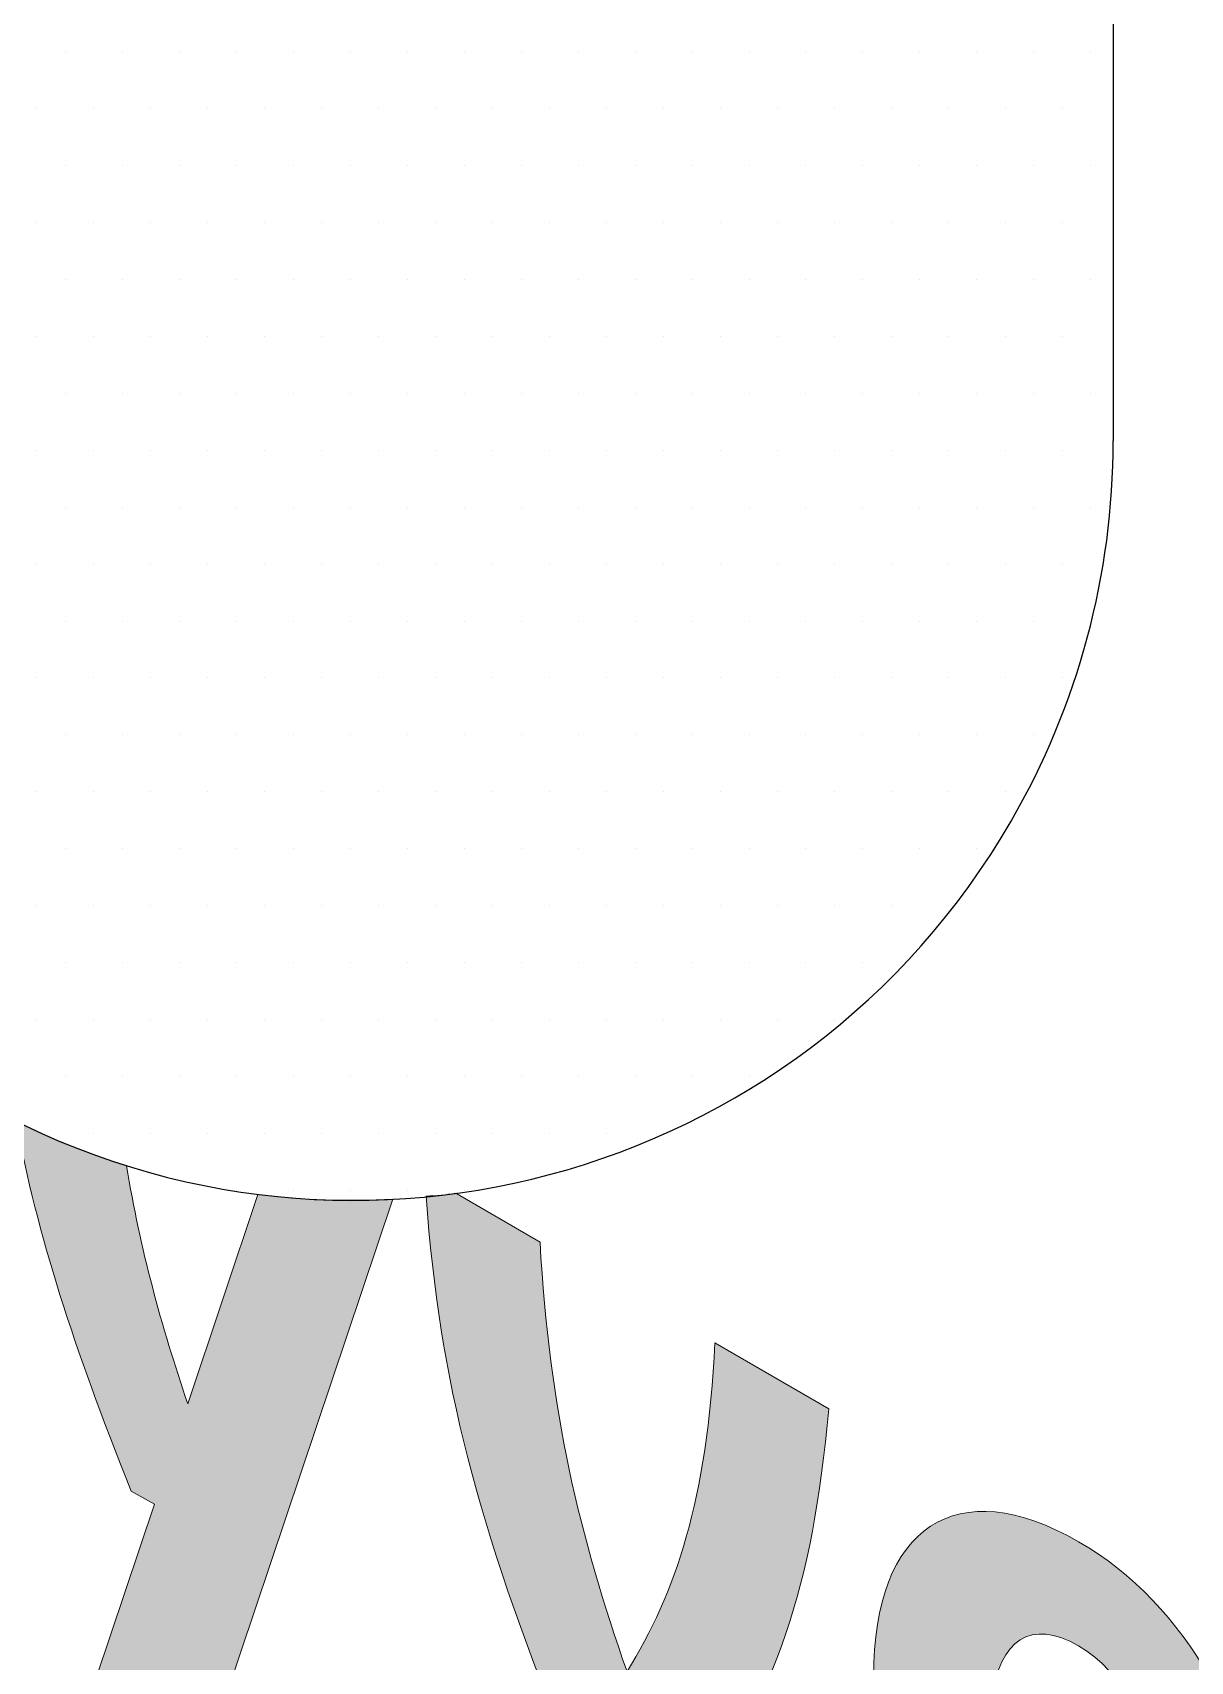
# Model space of a CAD drawing. Extents: x -1392 to 5791, y -3809 to 1722.
# Drawn here: x 1537.99 to 1565.43, y 1078.25 to 1116.86 of the extents above; entities that cross this region are included whole.
import ezdxf

# ---------------------------------------------------------------- set-up
doc = ezdxf.new("R2010")
doc.units = 0
doc.header["$MEASUREMENT"] = 0
for name, color, linetype, lineweight in [('.ATI-HATCH', 7, 'Continuous', 0), ('G-ANNO-TTLB', 7, 'Continuous', 0), ('TYVEK', 7, 'Continuous', 0), ('X-REF - TRACED', 7, 'Continuous', 0)]:
    doc.layers.add(name, color=color, linetype=linetype, lineweight=lineweight)

# ---------------------------------------------------------------- blocks, each defined once
blk = doc.blocks.new('Block_87')
at = {"layer": '.ATI-HATCH'}
blk.add_open_spline([(1481.751, 1123.324), (1481.751, 1123.324), (1510.521, 1106.681), (1510.521, 1106.681), (1510.521, 1106.681), (1536.586, 1091.603), (1536.586, 1091.603), (1545.191, 1086.625), (1556.202, 1089.566), (1561.18, 1098.171), (1562.765, 1100.91), (1563.599, 1104.019), (1563.599, 1107.184), (1563.599, 1107.184), (1563.599, 1140.609), (1563.599, 1140.609), (1563.599, 1140.609), (1537.539, 1155.53), (1537.539, 1155.53), (1537.539, 1155.53), (1537.539, 1155.518), (1537.539, 1155.518), (1537.539, 1155.518), (1537.539, 1116.84), (1537.539, 1116.84), (1537.539, 1116.84), (1510.521, 1132.47), (1510.521, 1132.47), (1510.521, 1132.47), (1454.782, 1164.714), (1454.782, 1164.714), (1454.782, 1164.714), (1454.867, 1164.762), (1454.867, 1164.762), (1454.867, 1164.762), (1454.867, 1192.98), (1454.867, 1192.98), (1454.867, 1192.98), (1432.473, 1205.82), (1432.473, 1205.82), (1432.473, 1205.82), (1432.473, 1162.214), (1432.473, 1162.214), (1432.473, 1155.788), (1435.898, 1149.85), (1441.46, 1146.633), (1441.46, 1146.633), (1481.751, 1123.324), (1481.751, 1123.324)], degree=3, knots=[0, 0, 0, 0, 1, 1, 1, 2, 2, 2, 3, 3, 3, 4, 4, 4, 5, 5, 5, 6, 6, 6, 7, 7, 7, 8, 8, 8, 9, 9, 9, 10, 10, 10, 11, 11, 11, 12, 12, 12, 13, 13, 13, 14, 14, 14, 15, 15, 15, 16, 16, 16, 16], dxfattribs=at)
at = {"layer": '.ATI-HATCH', "color": 8, "lineweight": 0, "true_color": 0x808080}
for points in [[(1538.769, 1116.415), (1538.769, 1116.415), (1538.769, 1116.415), (1538.769, 1116.415)], [(1540.119, 1116.415), (1540.119, 1116.415), (1540.119, 1116.415), (1540.119, 1116.415)], [(1541.469, 1116.415), (1541.469, 1116.415), (1541.469, 1116.415), (1541.469, 1116.415)], [(1542.819, 1116.415), (1542.819, 1116.415), (1542.819, 1116.415), (1542.819, 1116.415)], [(1544.169, 1116.415), (1544.169, 1116.415), (1544.169, 1116.415), (1544.169, 1116.415)], [(1545.519, 1116.415), (1545.519, 1116.415), (1545.519, 1116.415), (1545.519, 1116.415)], [(1546.869, 1116.415), (1546.869, 1116.415), (1546.869, 1116.415), (1546.869, 1116.415)], [(1548.219, 1116.415), (1548.219, 1116.415), (1548.219, 1116.415), (1548.219, 1116.415)], [(1549.569, 1116.415), (1549.569, 1116.415), (1549.569, 1116.415), (1549.569, 1116.415)], [(1550.919, 1116.415), (1550.919, 1116.415), (1550.919, 1116.415), (1550.919, 1116.415)], [(1552.269, 1116.415), (1552.269, 1116.415), (1552.269, 1116.415), (1552.269, 1116.415)], [(1553.619, 1116.415), (1553.619, 1116.415), (1553.619, 1116.415), (1553.619, 1116.415)], [(1554.969, 1116.415), (1554.969, 1116.415), (1554.969, 1116.415), (1554.969, 1116.415)], [(1556.319, 1116.415), (1556.319, 1116.415), (1556.319, 1116.415), (1556.319, 1116.415)], [(1557.669, 1116.415), (1557.669, 1116.415), (1557.669, 1116.415), (1557.669, 1116.415)], [(1559.019, 1116.415), (1559.019, 1116.415), (1559.019, 1116.415), (1559.019, 1116.415)], [(1560.369, 1116.415), (1560.369, 1116.415), (1560.369, 1116.415), (1560.369, 1116.415)], [(1561.719, 1116.415), (1561.719, 1116.415), (1561.719, 1116.415), (1561.719, 1116.415)], [(1563.069, 1116.415), (1563.069, 1116.415), (1563.069, 1116.415), (1563.069, 1116.415)], [(1538.094, 1115.065), (1538.094, 1115.065), (1538.094, 1115.065), (1538.094, 1115.065)], [(1539.444, 1115.065), (1539.444, 1115.065), (1539.444, 1115.065), (1539.444, 1115.065)], [(1540.794, 1115.065), (1540.794, 1115.065), (1540.794, 1115.065), (1540.794, 1115.065)], [(1542.144, 1115.065), (1542.144, 1115.065), (1542.144, 1115.065), (1542.144, 1115.065)], [(1543.494, 1115.065), (1543.494, 1115.065), (1543.494, 1115.065), (1543.494, 1115.065)], [(1544.844, 1115.065), (1544.844, 1115.065), (1544.844, 1115.065), (1544.844, 1115.065)], [(1546.194, 1115.065), (1546.194, 1115.065), (1546.194, 1115.065), (1546.194, 1115.065)], [(1547.544, 1115.065), (1547.544, 1115.065), (1547.544, 1115.065), (1547.544, 1115.065)], [(1548.894, 1115.065), (1548.894, 1115.065), (1548.894, 1115.065), (1548.894, 1115.065)], [(1550.244, 1115.065), (1550.244, 1115.065), (1550.244, 1115.065), (1550.244, 1115.065)], [(1551.594, 1115.065), (1551.594, 1115.065), (1551.594, 1115.065), (1551.594, 1115.065)], [(1552.944, 1115.065), (1552.944, 1115.065), (1552.944, 1115.065), (1552.944, 1115.065)], [(1554.294, 1115.065), (1554.294, 1115.065), (1554.294, 1115.065), (1554.294, 1115.065)], [(1555.644, 1115.065), (1555.644, 1115.065), (1555.644, 1115.065), (1555.644, 1115.065)], [(1556.994, 1115.065), (1556.994, 1115.065), (1556.994, 1115.065), (1556.994, 1115.065)], [(1558.344, 1115.065), (1558.344, 1115.065), (1558.344, 1115.065), (1558.344, 1115.065)], [(1559.694, 1115.065), (1559.694, 1115.065), (1559.694, 1115.065), (1559.694, 1115.065)], [(1561.044, 1115.065), (1561.044, 1115.065), (1561.044, 1115.065), (1561.044, 1115.065)], [(1562.394, 1115.065), (1562.394, 1115.065), (1562.394, 1115.065), (1562.394, 1115.065)], [(1538.769, 1113.715), (1538.769, 1113.715), (1538.769, 1113.715), (1538.769, 1113.715)], [(1540.119, 1113.715), (1540.119, 1113.715), (1540.119, 1113.715), (1540.119, 1113.715)], [(1541.469, 1113.715), (1541.469, 1113.715), (1541.469, 1113.715), (1541.469, 1113.715)], [(1542.819, 1113.715), (1542.819, 1113.715), (1542.819, 1113.715), (1542.819, 1113.715)], [(1544.169, 1113.715), (1544.169, 1113.715), (1544.169, 1113.715), (1544.169, 1113.715)], [(1545.519, 1113.715), (1545.519, 1113.715), (1545.519, 1113.715), (1545.519, 1113.715)], [(1546.869, 1113.715), (1546.869, 1113.715), (1546.869, 1113.715), (1546.869, 1113.715)], [(1548.219, 1113.715), (1548.219, 1113.715), (1548.219, 1113.715), (1548.219, 1113.715)], [(1549.569, 1113.715), (1549.569, 1113.715), (1549.569, 1113.715), (1549.569, 1113.715)], [(1550.919, 1113.715), (1550.919, 1113.715), (1550.919, 1113.715), (1550.919, 1113.715)], [(1552.269, 1113.715), (1552.269, 1113.715), (1552.269, 1113.715), (1552.269, 1113.715)], [(1553.619, 1113.715), (1553.619, 1113.715), (1553.619, 1113.715), (1553.619, 1113.715)], [(1554.969, 1113.715), (1554.969, 1113.715), (1554.969, 1113.715), (1554.969, 1113.715)], [(1556.319, 1113.715), (1556.319, 1113.715), (1556.319, 1113.715), (1556.319, 1113.715)], [(1557.669, 1113.715), (1557.669, 1113.715), (1557.669, 1113.715), (1557.669, 1113.715)], [(1559.019, 1113.715), (1559.019, 1113.715), (1559.019, 1113.715), (1559.019, 1113.715)], [(1560.369, 1113.715), (1560.369, 1113.715), (1560.369, 1113.715), (1560.369, 1113.715)], [(1561.719, 1113.715), (1561.719, 1113.715), (1561.719, 1113.715), (1561.719, 1113.715)], [(1563.069, 1113.715), (1563.069, 1113.715), (1563.069, 1113.715), (1563.069, 1113.715)], [(1538.094, 1112.365), (1538.094, 1112.365), (1538.094, 1112.365), (1538.094, 1112.365)], [(1539.444, 1112.365), (1539.444, 1112.365), (1539.444, 1112.365), (1539.444, 1112.365)], [(1540.794, 1112.365), (1540.794, 1112.365), (1540.794, 1112.365), (1540.794, 1112.365)], [(1542.144, 1112.365), (1542.144, 1112.365), (1542.144, 1112.365), (1542.144, 1112.365)], [(1543.494, 1112.365), (1543.494, 1112.365), (1543.494, 1112.365), (1543.494, 1112.365)], [(1544.844, 1112.365), (1544.844, 1112.365), (1544.844, 1112.365), (1544.844, 1112.365)], [(1546.194, 1112.365), (1546.194, 1112.365), (1546.194, 1112.365), (1546.194, 1112.365)], [(1547.544, 1112.365), (1547.544, 1112.365), (1547.544, 1112.365), (1547.544, 1112.365)], [(1548.894, 1112.365), (1548.894, 1112.365), (1548.894, 1112.365), (1548.894, 1112.365)], [(1550.244, 1112.365), (1550.244, 1112.365), (1550.244, 1112.365), (1550.244, 1112.365)], [(1551.594, 1112.365), (1551.594, 1112.365), (1551.594, 1112.365), (1551.594, 1112.365)], [(1552.944, 1112.365), (1552.944, 1112.365), (1552.944, 1112.365), (1552.944, 1112.365)], [(1554.294, 1112.365), (1554.294, 1112.365), (1554.294, 1112.365), (1554.294, 1112.365)], [(1555.644, 1112.365), (1555.644, 1112.365), (1555.644, 1112.365), (1555.644, 1112.365)], [(1556.994, 1112.365), (1556.994, 1112.365), (1556.994, 1112.365), (1556.994, 1112.365)], [(1558.344, 1112.365), (1558.344, 1112.365), (1558.344, 1112.365), (1558.344, 1112.365)], [(1559.694, 1112.365), (1559.694, 1112.365), (1559.694, 1112.365), (1559.694, 1112.365)], [(1561.044, 1112.365), (1561.044, 1112.365), (1561.044, 1112.365), (1561.044, 1112.365)], [(1562.394, 1112.365), (1562.394, 1112.365), (1562.394, 1112.365), (1562.394, 1112.365)], [(1538.769, 1111.015), (1538.769, 1111.015), (1538.769, 1111.015), (1538.769, 1111.015)], [(1540.119, 1111.015), (1540.119, 1111.015), (1540.119, 1111.015), (1540.119, 1111.015)], [(1541.469, 1111.015), (1541.469, 1111.015), (1541.469, 1111.015), (1541.469, 1111.015)], [(1542.819, 1111.015), (1542.819, 1111.015), (1542.819, 1111.015), (1542.819, 1111.015)], [(1544.169, 1111.015), (1544.169, 1111.015), (1544.169, 1111.015), (1544.169, 1111.015)], [(1545.519, 1111.015), (1545.519, 1111.015), (1545.519, 1111.015), (1545.519, 1111.015)], [(1546.869, 1111.015), (1546.869, 1111.015), (1546.869, 1111.015), (1546.869, 1111.015)], [(1548.219, 1111.015), (1548.219, 1111.015), (1548.219, 1111.015), (1548.219, 1111.015)], [(1549.569, 1111.015), (1549.569, 1111.015), (1549.569, 1111.015), (1549.569, 1111.015)], [(1550.919, 1111.015), (1550.919, 1111.015), (1550.919, 1111.015), (1550.919, 1111.015)], [(1552.269, 1111.015), (1552.269, 1111.015), (1552.269, 1111.015), (1552.269, 1111.015)], [(1553.619, 1111.015), (1553.619, 1111.015), (1553.619, 1111.015), (1553.619, 1111.015)], [(1554.969, 1111.015), (1554.969, 1111.015), (1554.969, 1111.015), (1554.969, 1111.015)], [(1556.319, 1111.015), (1556.319, 1111.015), (1556.319, 1111.015), (1556.319, 1111.015)], [(1557.669, 1111.015), (1557.669, 1111.015), (1557.669, 1111.015), (1557.669, 1111.015)], [(1559.019, 1111.015), (1559.019, 1111.015), (1559.019, 1111.015), (1559.019, 1111.015)], [(1560.369, 1111.015), (1560.369, 1111.015), (1560.369, 1111.015), (1560.369, 1111.015)], [(1561.719, 1111.015), (1561.719, 1111.015), (1561.719, 1111.015), (1561.719, 1111.015)], [(1563.069, 1111.015), (1563.069, 1111.015), (1563.069, 1111.015), (1563.069, 1111.015)], [(1538.094, 1109.665), (1538.094, 1109.665), (1538.094, 1109.665), (1538.094, 1109.665)], [(1539.444, 1109.665), (1539.444, 1109.665), (1539.444, 1109.665), (1539.444, 1109.665)], [(1540.794, 1109.665), (1540.794, 1109.665), (1540.794, 1109.665), (1540.794, 1109.665)], [(1542.144, 1109.665), (1542.144, 1109.665), (1542.144, 1109.665), (1542.144, 1109.665)], [(1543.494, 1109.665), (1543.494, 1109.665), (1543.494, 1109.665), (1543.494, 1109.665)], [(1544.844, 1109.665), (1544.844, 1109.665), (1544.844, 1109.665), (1544.844, 1109.665)], [(1546.194, 1109.665), (1546.194, 1109.665), (1546.194, 1109.665), (1546.194, 1109.665)], [(1547.544, 1109.665), (1547.544, 1109.665), (1547.544, 1109.665), (1547.544, 1109.665)], [(1548.894, 1109.665), (1548.894, 1109.665), (1548.894, 1109.665), (1548.894, 1109.665)], [(1550.244, 1109.665), (1550.244, 1109.665), (1550.244, 1109.665), (1550.244, 1109.665)], [(1551.594, 1109.665), (1551.594, 1109.665), (1551.594, 1109.665), (1551.594, 1109.665)], [(1552.944, 1109.665), (1552.944, 1109.665), (1552.944, 1109.665), (1552.944, 1109.665)], [(1554.294, 1109.665), (1554.294, 1109.665), (1554.294, 1109.665), (1554.294, 1109.665)], [(1555.644, 1109.665), (1555.644, 1109.665), (1555.644, 1109.665), (1555.644, 1109.665)], [(1556.994, 1109.665), (1556.994, 1109.665), (1556.994, 1109.665), (1556.994, 1109.665)], [(1558.344, 1109.665), (1558.344, 1109.665), (1558.344, 1109.665), (1558.344, 1109.665)], [(1559.694, 1109.665), (1559.694, 1109.665), (1559.694, 1109.665), (1559.694, 1109.665)], [(1561.044, 1109.665), (1561.044, 1109.665), (1561.044, 1109.665), (1561.044, 1109.665)], [(1562.394, 1109.665), (1562.394, 1109.665), (1562.394, 1109.665), (1562.394, 1109.665)], [(1538.769, 1108.315), (1538.769, 1108.315), (1538.769, 1108.315), (1538.769, 1108.315)], [(1540.119, 1108.315), (1540.119, 1108.315), (1540.119, 1108.315), (1540.119, 1108.315)], [(1541.469, 1108.315), (1541.469, 1108.315), (1541.469, 1108.315), (1541.469, 1108.315)], [(1542.819, 1108.315), (1542.819, 1108.315), (1542.819, 1108.315), (1542.819, 1108.315)], [(1544.169, 1108.315), (1544.169, 1108.315), (1544.169, 1108.315), (1544.169, 1108.315)], [(1545.519, 1108.315), (1545.519, 1108.315), (1545.519, 1108.315), (1545.519, 1108.315)], [(1546.869, 1108.315), (1546.869, 1108.315), (1546.869, 1108.315), (1546.869, 1108.315)], [(1548.219, 1108.315), (1548.219, 1108.315), (1548.219, 1108.315), (1548.219, 1108.315)], [(1549.569, 1108.315), (1549.569, 1108.315), (1549.569, 1108.315), (1549.569, 1108.315)], [(1550.919, 1108.315), (1550.919, 1108.315), (1550.919, 1108.315), (1550.919, 1108.315)], [(1552.269, 1108.315), (1552.269, 1108.315), (1552.269, 1108.315), (1552.269, 1108.315)], [(1553.619, 1108.315), (1553.619, 1108.315), (1553.619, 1108.315), (1553.619, 1108.315)], [(1554.969, 1108.315), (1554.969, 1108.315), (1554.969, 1108.315), (1554.969, 1108.315)], [(1556.319, 1108.315), (1556.319, 1108.315), (1556.319, 1108.315), (1556.319, 1108.315)], [(1557.669, 1108.315), (1557.669, 1108.315), (1557.669, 1108.315), (1557.669, 1108.315)], [(1559.019, 1108.315), (1559.019, 1108.315), (1559.019, 1108.315), (1559.019, 1108.315)], [(1560.369, 1108.315), (1560.369, 1108.315), (1560.369, 1108.315), (1560.369, 1108.315)], [(1561.719, 1108.315), (1561.719, 1108.315), (1561.719, 1108.315), (1561.719, 1108.315)], [(1563.069, 1108.315), (1563.069, 1108.315), (1563.069, 1108.315), (1563.069, 1108.315)], [(1538.094, 1106.965), (1538.094, 1106.965), (1538.094, 1106.965), (1538.094, 1106.965)], [(1539.444, 1106.965), (1539.444, 1106.965), (1539.444, 1106.965), (1539.444, 1106.965)], [(1540.794, 1106.965), (1540.794, 1106.965), (1540.794, 1106.965), (1540.794, 1106.965)], [(1542.144, 1106.965), (1542.144, 1106.965), (1542.144, 1106.965), (1542.144, 1106.965)], [(1543.494, 1106.965), (1543.494, 1106.965), (1543.494, 1106.965), (1543.494, 1106.965)], [(1544.844, 1106.965), (1544.844, 1106.965), (1544.844, 1106.965), (1544.844, 1106.965)], [(1546.194, 1106.965), (1546.194, 1106.965), (1546.194, 1106.965), (1546.194, 1106.965)], [(1547.544, 1106.965), (1547.544, 1106.965), (1547.544, 1106.965), (1547.544, 1106.965)], [(1548.894, 1106.965), (1548.894, 1106.965), (1548.894, 1106.965), (1548.894, 1106.965)], [(1550.244, 1106.965), (1550.244, 1106.965), (1550.244, 1106.965), (1550.244, 1106.965)], [(1551.594, 1106.965), (1551.594, 1106.965), (1551.594, 1106.965), (1551.594, 1106.965)], [(1552.944, 1106.965), (1552.944, 1106.965), (1552.944, 1106.965), (1552.944, 1106.965)], [(1554.294, 1106.965), (1554.294, 1106.965), (1554.294, 1106.965), (1554.294, 1106.965)], [(1555.644, 1106.965), (1555.644, 1106.965), (1555.644, 1106.965), (1555.644, 1106.965)], [(1556.994, 1106.965), (1556.994, 1106.965), (1556.994, 1106.965), (1556.994, 1106.965)], [(1558.344, 1106.965), (1558.344, 1106.965), (1558.344, 1106.965), (1558.344, 1106.965)], [(1559.694, 1106.965), (1559.694, 1106.965), (1559.694, 1106.965), (1559.694, 1106.965)], [(1561.044, 1106.965), (1561.044, 1106.965), (1561.044, 1106.965), (1561.044, 1106.965)], [(1562.394, 1106.965), (1562.394, 1106.965), (1562.394, 1106.965), (1562.394, 1106.965)], [(1538.769, 1105.615), (1538.769, 1105.615), (1538.769, 1105.615), (1538.769, 1105.615)], [(1540.119, 1105.615), (1540.119, 1105.615), (1540.119, 1105.615), (1540.119, 1105.615)], [(1541.469, 1105.615), (1541.469, 1105.615), (1541.469, 1105.615), (1541.469, 1105.615)], [(1542.819, 1105.615), (1542.819, 1105.615), (1542.819, 1105.615), (1542.819, 1105.615)], [(1544.169, 1105.615), (1544.169, 1105.615), (1544.169, 1105.615), (1544.169, 1105.615)], [(1545.519, 1105.615), (1545.519, 1105.615), (1545.519, 1105.615), (1545.519, 1105.615)], [(1546.869, 1105.615), (1546.869, 1105.615), (1546.869, 1105.615), (1546.869, 1105.615)], [(1548.219, 1105.615), (1548.219, 1105.615), (1548.219, 1105.615), (1548.219, 1105.615)], [(1549.569, 1105.615), (1549.569, 1105.615), (1549.569, 1105.615), (1549.569, 1105.615)], [(1550.919, 1105.615), (1550.919, 1105.615), (1550.919, 1105.615), (1550.919, 1105.615)], [(1552.269, 1105.615), (1552.269, 1105.615), (1552.269, 1105.615), (1552.269, 1105.615)], [(1553.619, 1105.615), (1553.619, 1105.615), (1553.619, 1105.615), (1553.619, 1105.615)], [(1554.969, 1105.615), (1554.969, 1105.615), (1554.969, 1105.615), (1554.969, 1105.615)], [(1556.319, 1105.615), (1556.319, 1105.615), (1556.319, 1105.615), (1556.319, 1105.615)], [(1557.669, 1105.615), (1557.669, 1105.615), (1557.669, 1105.615), (1557.669, 1105.615)], [(1559.019, 1105.615), (1559.019, 1105.615), (1559.019, 1105.615), (1559.019, 1105.615)], [(1560.369, 1105.615), (1560.369, 1105.615), (1560.369, 1105.615), (1560.369, 1105.615)], [(1561.719, 1105.615), (1561.719, 1105.615), (1561.719, 1105.615), (1561.719, 1105.615)], [(1563.069, 1105.615), (1563.069, 1105.615), (1563.069, 1105.615), (1563.069, 1105.615)], [(1538.094, 1104.265), (1538.094, 1104.265), (1538.094, 1104.265), (1538.094, 1104.265)], [(1539.444, 1104.265), (1539.444, 1104.265), (1539.444, 1104.265), (1539.444, 1104.265)], [(1540.794, 1104.265), (1540.794, 1104.265), (1540.794, 1104.265), (1540.794, 1104.265)], [(1542.144, 1104.265), (1542.144, 1104.265), (1542.144, 1104.265), (1542.144, 1104.265)], [(1543.494, 1104.265), (1543.494, 1104.265), (1543.494, 1104.265), (1543.494, 1104.265)], [(1544.844, 1104.265), (1544.844, 1104.265), (1544.844, 1104.265), (1544.844, 1104.265)], [(1546.194, 1104.265), (1546.194, 1104.265), (1546.194, 1104.265), (1546.194, 1104.265)], [(1547.544, 1104.265), (1547.544, 1104.265), (1547.544, 1104.265), (1547.544, 1104.265)], [(1548.894, 1104.265), (1548.894, 1104.265), (1548.894, 1104.265), (1548.894, 1104.265)], [(1550.244, 1104.265), (1550.244, 1104.265), (1550.244, 1104.265), (1550.244, 1104.265)], [(1551.594, 1104.265), (1551.594, 1104.265), (1551.594, 1104.265), (1551.594, 1104.265)], [(1552.944, 1104.265), (1552.944, 1104.265), (1552.944, 1104.265), (1552.944, 1104.265)], [(1554.294, 1104.265), (1554.294, 1104.265), (1554.294, 1104.265), (1554.294, 1104.265)], [(1555.644, 1104.265), (1555.644, 1104.265), (1555.644, 1104.265), (1555.644, 1104.265)], [(1556.994, 1104.265), (1556.994, 1104.265), (1556.994, 1104.265), (1556.994, 1104.265)], [(1558.344, 1104.265), (1558.344, 1104.265), (1558.344, 1104.265), (1558.344, 1104.265)], [(1559.694, 1104.265), (1559.694, 1104.265), (1559.694, 1104.265), (1559.694, 1104.265)], [(1561.044, 1104.265), (1561.044, 1104.265), (1561.044, 1104.265), (1561.044, 1104.265)], [(1562.394, 1104.265), (1562.394, 1104.265), (1562.394, 1104.265), (1562.394, 1104.265)], [(1538.769, 1102.915), (1538.769, 1102.915), (1538.769, 1102.915), (1538.769, 1102.915)], [(1540.119, 1102.915), (1540.119, 1102.915), (1540.119, 1102.915), (1540.119, 1102.915)], [(1541.469, 1102.915), (1541.469, 1102.915), (1541.469, 1102.915), (1541.469, 1102.915)], [(1542.819, 1102.915), (1542.819, 1102.915), (1542.819, 1102.915), (1542.819, 1102.915)], [(1544.169, 1102.915), (1544.169, 1102.915), (1544.169, 1102.915), (1544.169, 1102.915)], [(1545.519, 1102.915), (1545.519, 1102.915), (1545.519, 1102.915), (1545.519, 1102.915)], [(1546.869, 1102.915), (1546.869, 1102.915), (1546.869, 1102.915), (1546.869, 1102.915)], [(1548.219, 1102.915), (1548.219, 1102.915), (1548.219, 1102.915), (1548.219, 1102.915)], [(1549.569, 1102.915), (1549.569, 1102.915), (1549.569, 1102.915), (1549.569, 1102.915)], [(1550.919, 1102.915), (1550.919, 1102.915), (1550.919, 1102.915), (1550.919, 1102.915)], [(1552.269, 1102.915), (1552.269, 1102.915), (1552.269, 1102.915), (1552.269, 1102.915)], [(1553.619, 1102.915), (1553.619, 1102.915), (1553.619, 1102.915), (1553.619, 1102.915)], [(1554.969, 1102.915), (1554.969, 1102.915), (1554.969, 1102.915), (1554.969, 1102.915)], [(1556.319, 1102.915), (1556.319, 1102.915), (1556.319, 1102.915), (1556.319, 1102.915)], [(1557.669, 1102.915), (1557.669, 1102.915), (1557.669, 1102.915), (1557.669, 1102.915)], [(1559.019, 1102.915), (1559.019, 1102.915), (1559.019, 1102.915), (1559.019, 1102.915)], [(1560.369, 1102.915), (1560.369, 1102.915), (1560.369, 1102.915), (1560.369, 1102.915)], [(1561.719, 1102.915), (1561.719, 1102.915), (1561.719, 1102.915), (1561.719, 1102.915)], [(1563.069, 1102.915), (1563.069, 1102.915), (1563.069, 1102.915), (1563.069, 1102.915)], [(1538.094, 1101.565), (1538.094, 1101.565), (1538.094, 1101.565), (1538.094, 1101.565)], [(1539.444, 1101.565), (1539.444, 1101.565), (1539.444, 1101.565), (1539.444, 1101.565)], [(1540.794, 1101.565), (1540.794, 1101.565), (1540.794, 1101.565), (1540.794, 1101.565)], [(1542.144, 1101.565), (1542.144, 1101.565), (1542.144, 1101.565), (1542.144, 1101.565)], [(1543.494, 1101.565), (1543.494, 1101.565), (1543.494, 1101.565), (1543.494, 1101.565)], [(1544.844, 1101.565), (1544.844, 1101.565), (1544.844, 1101.565), (1544.844, 1101.565)], [(1546.194, 1101.565), (1546.194, 1101.565), (1546.194, 1101.565), (1546.194, 1101.565)], [(1547.544, 1101.565), (1547.544, 1101.565), (1547.544, 1101.565), (1547.544, 1101.565)], [(1548.894, 1101.565), (1548.894, 1101.565), (1548.894, 1101.565), (1548.894, 1101.565)], [(1550.244, 1101.565), (1550.244, 1101.565), (1550.244, 1101.565), (1550.244, 1101.565)], [(1551.594, 1101.565), (1551.594, 1101.565), (1551.594, 1101.565), (1551.594, 1101.565)], [(1552.944, 1101.565), (1552.944, 1101.565), (1552.944, 1101.565), (1552.944, 1101.565)], [(1554.294, 1101.565), (1554.294, 1101.565), (1554.294, 1101.565), (1554.294, 1101.565)], [(1555.644, 1101.565), (1555.644, 1101.565), (1555.644, 1101.565), (1555.644, 1101.565)], [(1556.994, 1101.565), (1556.994, 1101.565), (1556.994, 1101.565), (1556.994, 1101.565)], [(1558.344, 1101.565), (1558.344, 1101.565), (1558.344, 1101.565), (1558.344, 1101.565)], [(1559.694, 1101.565), (1559.694, 1101.565), (1559.694, 1101.565), (1559.694, 1101.565)], [(1561.044, 1101.565), (1561.044, 1101.565), (1561.044, 1101.565), (1561.044, 1101.565)], [(1562.394, 1101.565), (1562.394, 1101.565), (1562.394, 1101.565), (1562.394, 1101.565)], [(1538.769, 1100.215), (1538.769, 1100.215), (1538.769, 1100.215), (1538.769, 1100.215)], [(1540.119, 1100.215), (1540.119, 1100.215), (1540.119, 1100.215), (1540.119, 1100.215)], [(1541.469, 1100.215), (1541.469, 1100.215), (1541.469, 1100.215), (1541.469, 1100.215)], [(1542.819, 1100.215), (1542.819, 1100.215), (1542.819, 1100.215), (1542.819, 1100.215)], [(1544.169, 1100.215), (1544.169, 1100.215), (1544.169, 1100.215), (1544.169, 1100.215)], [(1545.519, 1100.215), (1545.519, 1100.215), (1545.519, 1100.215), (1545.519, 1100.215)], [(1546.869, 1100.215), (1546.869, 1100.215), (1546.869, 1100.215), (1546.869, 1100.215)], [(1548.219, 1100.215), (1548.219, 1100.215), (1548.219, 1100.215), (1548.219, 1100.215)], [(1549.569, 1100.215), (1549.569, 1100.215), (1549.569, 1100.215), (1549.569, 1100.215)], [(1550.919, 1100.215), (1550.919, 1100.215), (1550.919, 1100.215), (1550.919, 1100.215)], [(1552.269, 1100.215), (1552.269, 1100.215), (1552.269, 1100.215), (1552.269, 1100.215)], [(1553.619, 1100.215), (1553.619, 1100.215), (1553.619, 1100.215), (1553.619, 1100.215)], [(1554.969, 1100.215), (1554.969, 1100.215), (1554.969, 1100.215), (1554.969, 1100.215)], [(1556.319, 1100.215), (1556.319, 1100.215), (1556.319, 1100.215), (1556.319, 1100.215)], [(1557.669, 1100.215), (1557.669, 1100.215), (1557.669, 1100.215), (1557.669, 1100.215)], [(1559.019, 1100.215), (1559.019, 1100.215), (1559.019, 1100.215), (1559.019, 1100.215)], [(1560.369, 1100.215), (1560.369, 1100.215), (1560.369, 1100.215), (1560.369, 1100.215)], [(1561.719, 1100.215), (1561.719, 1100.215), (1561.719, 1100.215), (1561.719, 1100.215)], [(1538.094, 1098.865), (1538.094, 1098.865), (1538.094, 1098.865), (1538.094, 1098.865)], [(1539.444, 1098.865), (1539.444, 1098.865), (1539.444, 1098.865), (1539.444, 1098.865)], [(1540.794, 1098.865), (1540.794, 1098.865), (1540.794, 1098.865), (1540.794, 1098.865)], [(1542.144, 1098.865), (1542.144, 1098.865), (1542.144, 1098.865), (1542.144, 1098.865)], [(1543.494, 1098.865), (1543.494, 1098.865), (1543.494, 1098.865), (1543.494, 1098.865)], [(1544.844, 1098.865), (1544.844, 1098.865), (1544.844, 1098.865), (1544.844, 1098.865)], [(1546.194, 1098.865), (1546.194, 1098.865), (1546.194, 1098.865), (1546.194, 1098.865)], [(1547.544, 1098.865), (1547.544, 1098.865), (1547.544, 1098.865), (1547.544, 1098.865)], [(1548.894, 1098.865), (1548.894, 1098.865), (1548.894, 1098.865), (1548.894, 1098.865)], [(1550.244, 1098.865), (1550.244, 1098.865), (1550.244, 1098.865), (1550.244, 1098.865)], [(1551.594, 1098.865), (1551.594, 1098.865), (1551.594, 1098.865), (1551.594, 1098.865)], [(1552.944, 1098.865), (1552.944, 1098.865), (1552.944, 1098.865), (1552.944, 1098.865)], [(1554.294, 1098.865), (1554.294, 1098.865), (1554.294, 1098.865), (1554.294, 1098.865)], [(1555.644, 1098.865), (1555.644, 1098.865), (1555.644, 1098.865), (1555.644, 1098.865)], [(1556.994, 1098.865), (1556.994, 1098.865), (1556.994, 1098.865), (1556.994, 1098.865)], [(1558.344, 1098.865), (1558.344, 1098.865), (1558.344, 1098.865), (1558.344, 1098.865)], [(1559.694, 1098.865), (1559.694, 1098.865), (1559.694, 1098.865), (1559.694, 1098.865)], [(1561.044, 1098.865), (1561.044, 1098.865), (1561.044, 1098.865), (1561.044, 1098.865)], [(1538.769, 1097.515), (1538.769, 1097.515), (1538.769, 1097.515), (1538.769, 1097.515)], [(1540.119, 1097.515), (1540.119, 1097.515), (1540.119, 1097.515), (1540.119, 1097.515)], [(1541.469, 1097.515), (1541.469, 1097.515), (1541.469, 1097.515), (1541.469, 1097.515)], [(1542.819, 1097.515), (1542.819, 1097.515), (1542.819, 1097.515), (1542.819, 1097.515)], [(1544.169, 1097.515), (1544.169, 1097.515), (1544.169, 1097.515), (1544.169, 1097.515)], [(1545.519, 1097.515), (1545.519, 1097.515), (1545.519, 1097.515), (1545.519, 1097.515)], [(1546.869, 1097.515), (1546.869, 1097.515), (1546.869, 1097.515), (1546.869, 1097.515)], [(1548.219, 1097.515), (1548.219, 1097.515), (1548.219, 1097.515), (1548.219, 1097.515)], [(1549.569, 1097.515), (1549.569, 1097.515), (1549.569, 1097.515), (1549.569, 1097.515)], [(1550.919, 1097.515), (1550.919, 1097.515), (1550.919, 1097.515), (1550.919, 1097.515)], [(1552.269, 1097.515), (1552.269, 1097.515), (1552.269, 1097.515), (1552.269, 1097.515)], [(1553.619, 1097.515), (1553.619, 1097.515), (1553.619, 1097.515), (1553.619, 1097.515)], [(1554.969, 1097.515), (1554.969, 1097.515), (1554.969, 1097.515), (1554.969, 1097.515)], [(1556.319, 1097.515), (1556.319, 1097.515), (1556.319, 1097.515), (1556.319, 1097.515)], [(1557.669, 1097.515), (1557.669, 1097.515), (1557.669, 1097.515), (1557.669, 1097.515)], [(1559.019, 1097.515), (1559.019, 1097.515), (1559.019, 1097.515), (1559.019, 1097.515)], [(1560.369, 1097.515), (1560.369, 1097.515), (1560.369, 1097.515), (1560.369, 1097.515)], [(1538.094, 1096.165), (1538.094, 1096.165), (1538.094, 1096.165), (1538.094, 1096.165)], [(1539.444, 1096.165), (1539.444, 1096.165), (1539.444, 1096.165), (1539.444, 1096.165)], [(1540.794, 1096.165), (1540.794, 1096.165), (1540.794, 1096.165), (1540.794, 1096.165)], [(1542.144, 1096.165), (1542.144, 1096.165), (1542.144, 1096.165), (1542.144, 1096.165)], [(1543.494, 1096.165), (1543.494, 1096.165), (1543.494, 1096.165), (1543.494, 1096.165)], [(1544.844, 1096.165), (1544.844, 1096.165), (1544.844, 1096.165), (1544.844, 1096.165)], [(1546.194, 1096.165), (1546.194, 1096.165), (1546.194, 1096.165), (1546.194, 1096.165)], [(1547.544, 1096.165), (1547.544, 1096.165), (1547.544, 1096.165), (1547.544, 1096.165)], [(1548.894, 1096.165), (1548.894, 1096.165), (1548.894, 1096.165), (1548.894, 1096.165)], [(1550.244, 1096.165), (1550.244, 1096.165), (1550.244, 1096.165), (1550.244, 1096.165)], [(1551.594, 1096.165), (1551.594, 1096.165), (1551.594, 1096.165), (1551.594, 1096.165)], [(1552.944, 1096.165), (1552.944, 1096.165), (1552.944, 1096.165), (1552.944, 1096.165)], [(1554.294, 1096.165), (1554.294, 1096.165), (1554.294, 1096.165), (1554.294, 1096.165)], [(1555.644, 1096.165), (1555.644, 1096.165), (1555.644, 1096.165), (1555.644, 1096.165)], [(1556.994, 1096.165), (1556.994, 1096.165), (1556.994, 1096.165), (1556.994, 1096.165)], [(1558.344, 1096.165), (1558.344, 1096.165), (1558.344, 1096.165), (1558.344, 1096.165)], [(1559.694, 1096.165), (1559.694, 1096.165), (1559.694, 1096.165), (1559.694, 1096.165)], [(1538.769, 1094.815), (1538.769, 1094.815), (1538.769, 1094.815), (1538.769, 1094.815)], [(1540.119, 1094.815), (1540.119, 1094.815), (1540.119, 1094.815), (1540.119, 1094.815)], [(1541.469, 1094.815), (1541.469, 1094.815), (1541.469, 1094.815), (1541.469, 1094.815)], [(1542.819, 1094.815), (1542.819, 1094.815), (1542.819, 1094.815), (1542.819, 1094.815)], [(1544.169, 1094.815), (1544.169, 1094.815), (1544.169, 1094.815), (1544.169, 1094.815)], [(1545.519, 1094.815), (1545.519, 1094.815), (1545.519, 1094.815), (1545.519, 1094.815)], [(1546.869, 1094.815), (1546.869, 1094.815), (1546.869, 1094.815), (1546.869, 1094.815)], [(1548.219, 1094.815), (1548.219, 1094.815), (1548.219, 1094.815), (1548.219, 1094.815)], [(1549.569, 1094.815), (1549.569, 1094.815), (1549.569, 1094.815), (1549.569, 1094.815)], [(1550.919, 1094.815), (1550.919, 1094.815), (1550.919, 1094.815), (1550.919, 1094.815)], [(1552.269, 1094.815), (1552.269, 1094.815), (1552.269, 1094.815), (1552.269, 1094.815)], [(1553.619, 1094.815), (1553.619, 1094.815), (1553.619, 1094.815), (1553.619, 1094.815)], [(1554.969, 1094.815), (1554.969, 1094.815), (1554.969, 1094.815), (1554.969, 1094.815)], [(1556.319, 1094.815), (1556.319, 1094.815), (1556.319, 1094.815), (1556.319, 1094.815)], [(1557.669, 1094.815), (1557.669, 1094.815), (1557.669, 1094.815), (1557.669, 1094.815)], [(1538.094, 1093.465), (1538.094, 1093.465), (1538.094, 1093.465), (1538.094, 1093.465)], [(1539.444, 1093.465), (1539.444, 1093.465), (1539.444, 1093.465), (1539.444, 1093.465)], [(1540.794, 1093.465), (1540.794, 1093.465), (1540.794, 1093.465), (1540.794, 1093.465)], [(1542.144, 1093.465), (1542.144, 1093.465), (1542.144, 1093.465), (1542.144, 1093.465)], [(1543.494, 1093.465), (1543.494, 1093.465), (1543.494, 1093.465), (1543.494, 1093.465)], [(1544.844, 1093.465), (1544.844, 1093.465), (1544.844, 1093.465), (1544.844, 1093.465)], [(1546.194, 1093.465), (1546.194, 1093.465), (1546.194, 1093.465), (1546.194, 1093.465)], [(1547.544, 1093.465), (1547.544, 1093.465), (1547.544, 1093.465), (1547.544, 1093.465)], [(1548.894, 1093.465), (1548.894, 1093.465), (1548.894, 1093.465), (1548.894, 1093.465)], [(1550.244, 1093.465), (1550.244, 1093.465), (1550.244, 1093.465), (1550.244, 1093.465)], [(1551.594, 1093.465), (1551.594, 1093.465), (1551.594, 1093.465), (1551.594, 1093.465)], [(1552.944, 1093.465), (1552.944, 1093.465), (1552.944, 1093.465), (1552.944, 1093.465)], [(1554.294, 1093.465), (1554.294, 1093.465), (1554.294, 1093.465), (1554.294, 1093.465)], [(1555.644, 1093.465), (1555.644, 1093.465), (1555.644, 1093.465), (1555.644, 1093.465)], [(1556.994, 1093.465), (1556.994, 1093.465), (1556.994, 1093.465), (1556.994, 1093.465)], [(1538.769, 1092.115), (1538.769, 1092.115), (1538.769, 1092.115), (1538.769, 1092.115)], [(1540.119, 1092.115), (1540.119, 1092.115), (1540.119, 1092.115), (1540.119, 1092.115)], [(1541.469, 1092.115), (1541.469, 1092.115), (1541.469, 1092.115), (1541.469, 1092.115)], [(1542.819, 1092.115), (1542.819, 1092.115), (1542.819, 1092.115), (1542.819, 1092.115)], [(1544.169, 1092.115), (1544.169, 1092.115), (1544.169, 1092.115), (1544.169, 1092.115)], [(1545.519, 1092.115), (1545.519, 1092.115), (1545.519, 1092.115), (1545.519, 1092.115)], [(1546.869, 1092.115), (1546.869, 1092.115), (1546.869, 1092.115), (1546.869, 1092.115)], [(1548.219, 1092.115), (1548.219, 1092.115), (1548.219, 1092.115), (1548.219, 1092.115)], [(1549.569, 1092.115), (1549.569, 1092.115), (1549.569, 1092.115), (1549.569, 1092.115)], [(1550.919, 1092.115), (1550.919, 1092.115), (1550.919, 1092.115), (1550.919, 1092.115)], [(1552.269, 1092.115), (1552.269, 1092.115), (1552.269, 1092.115), (1552.269, 1092.115)], [(1553.619, 1092.115), (1553.619, 1092.115), (1553.619, 1092.115), (1553.619, 1092.115)], [(1554.969, 1092.115), (1554.969, 1092.115), (1554.969, 1092.115), (1554.969, 1092.115)], [(1539.444, 1090.765), (1539.444, 1090.765), (1539.444, 1090.765), (1539.444, 1090.765)], [(1540.794, 1090.765), (1540.794, 1090.765), (1540.794, 1090.765), (1540.794, 1090.765)], [(1542.144, 1090.765), (1542.144, 1090.765), (1542.144, 1090.765), (1542.144, 1090.765)], [(1543.494, 1090.765), (1543.494, 1090.765), (1543.494, 1090.765), (1543.494, 1090.765)], [(1544.844, 1090.765), (1544.844, 1090.765), (1544.844, 1090.765), (1544.844, 1090.765)], [(1546.194, 1090.765), (1546.194, 1090.765), (1546.194, 1090.765), (1546.194, 1090.765)], [(1547.544, 1090.765), (1547.544, 1090.765), (1547.544, 1090.765), (1547.544, 1090.765)], [(1548.894, 1090.765), (1548.894, 1090.765), (1548.894, 1090.765), (1548.894, 1090.765)], [(1550.244, 1090.765), (1550.244, 1090.765), (1550.244, 1090.765), (1550.244, 1090.765)], [(1551.594, 1090.765), (1551.594, 1090.765), (1551.594, 1090.765), (1551.594, 1090.765)], [(1552.944, 1090.765), (1552.944, 1090.765), (1552.944, 1090.765), (1552.944, 1090.765)], [(1542.819, 1089.415), (1542.819, 1089.415), (1542.819, 1089.415), (1542.819, 1089.415)], [(1544.169, 1089.415), (1544.169, 1089.415), (1544.169, 1089.415), (1544.169, 1089.415)], [(1545.519, 1089.415), (1545.519, 1089.415), (1545.519, 1089.415), (1545.519, 1089.415)], [(1546.869, 1089.415), (1546.869, 1089.415), (1546.869, 1089.415), (1546.869, 1089.415)], [(1548.219, 1089.415), (1548.219, 1089.415), (1548.219, 1089.415), (1548.219, 1089.415)]]:
    blk.add_open_spline(points, degree=3, dxfattribs=at)
blk = doc.blocks.new('Block_712')
at = {"layer": 'X-REF - TRACED', "true_color": 0x848484, "transparency": 33554687}
h = blk.add_hatch(color=252, dxfattribs=at)
h.dxf.hatch_style = 2
h.paths.add_polyline_path([(1533.719, 1093.262), (1533.719, 1086.112), (1530.909, 1087.732), (1530.909, 1094.892)])
h = blk.add_hatch(color=252, dxfattribs=at)
h.dxf.hatch_style = 2
edge = h.paths.add_edge_path()
edge.add_spline(control_points=[(1556.859, 1084.242), (1556.469, 1079.953), (1555.629, 1077.532), (1553.589, 1074.642), (1553.589, 1074.642), (1550.589, 1076.372), (1550.589, 1076.372), (1548.539, 1081.482), (1547.639, 1084.842), (1547.319, 1089.282), (1547.559, 1089.292), (1547.789, 1089.312), (1548.019, 1089.352), (1548.019, 1089.352), (1550.019, 1088.193), (1550.019, 1088.193), (1550.229, 1084.222), (1550.959, 1081.193), (1552.079, 1078.012), (1553.229, 1079.882), (1553.979, 1082.062), (1554.159, 1085.802), (1554.159, 1085.802), (1556.859, 1084.242), (1556.859, 1084.242)], knot_values=[0, 0, 0, 0, 1, 1, 1, 2, 2, 2, 3, 3, 3, 4, 4, 4, 5, 5, 5, 6, 6, 6, 7, 7, 7, 8, 8, 8, 8], degree=3, periodic=0)
h = blk.add_hatch(color=252, dxfattribs=at)
h.dxf.hatch_style = 2
edge = h.paths.add_edge_path()
edge.add_spline(control_points=[(1564.449, 1075.203), (1564.449, 1075.203), (1560.729, 1077.352), (1560.729, 1077.352), (1560.899, 1078.782), (1561.649, 1079.272), (1562.779, 1078.622), (1563.859, 1077.992), (1564.449, 1076.732), (1564.449, 1075.472), (1564.449, 1075.472), (1564.449, 1075.203), (1564.449, 1075.203)], knot_values=[0, 0, 0, 0, 1, 1, 1, 2, 2, 2, 3, 3, 3, 4, 4, 4, 4], degree=3, periodic=0)
edge = h.paths.add_edge_path()
edge.add_spline(control_points=[(1567.039, 1073.532), (1567.039, 1076.542), (1565.349, 1079.612), (1562.779, 1081.092), (1559.899, 1082.752), (1557.919, 1081.472), (1557.919, 1077.892), (1557.919, 1074.162), (1560.079, 1070.622), (1563.239, 1068.802), (1564.529, 1068.052), (1565.809, 1067.632), (1566.669, 1067.582), (1566.669, 1067.582), (1566.239, 1070.332), (1566.239, 1070.332), (1565.389, 1070.412), (1564.469, 1070.703), (1563.509, 1071.252), (1561.939, 1072.162), (1561.019, 1073.502), (1560.759, 1075.443), (1560.759, 1075.443), (1566.959, 1071.872), (1566.959, 1071.872), (1566.999, 1072.292), (1567.039, 1072.852), (1567.039, 1073.532)], knot_values=[0, 0, 0, 0, 1, 1, 1, 2, 2, 2, 3, 3, 3, 4, 4, 4, 5, 5, 5, 6, 6, 6, 7, 7, 7, 8, 8, 8, 9, 9, 9, 9], degree=3, periodic=0)
h = blk.add_hatch(color=252, dxfattribs=at)
h.dxf.hatch_style = 2
edge = h.paths.add_edge_path()
edge.add_spline(control_points=[(1575.059, 1068.382), (1576.629, 1069.162), (1577.489, 1070.392), (1577.549, 1072.292), (1577.549, 1072.292), (1574.869, 1073.842), (1574.869, 1073.842), (1574.549, 1071.842), (1573.649, 1070.792), (1571.809, 1070.482), (1571.809, 1070.482), (1571.809, 1080.402), (1571.809, 1080.402), (1571.809, 1080.402), (1569.099, 1081.812), (1569.099, 1081.812), (1569.099, 1081.812), (1569.099, 1065.683), (1569.099, 1065.683), (1569.099, 1065.683), (1571.809, 1064.122), (1571.809, 1064.122), (1571.809, 1064.122), (1571.809, 1067.492), (1571.809, 1067.492), (1572.279, 1067.562), (1572.709, 1067.652), (1573.119, 1067.752), (1573.119, 1067.752), (1575.379, 1062.062), (1575.379, 1062.062), (1575.379, 1062.062), (1578.319, 1060.362), (1578.319, 1060.362), (1578.319, 1060.362), (1575.059, 1068.382), (1575.059, 1068.382)], knot_values=[0, 0, 0, 0, 1, 1, 1, 2, 2, 2, 3, 3, 3, 4, 4, 4, 5, 5, 5, 6, 6, 6, 7, 7, 7, 8, 8, 8, 9, 9, 9, 10, 10, 10, 11, 11, 11, 12, 12, 12, 12], degree=3, periodic=0)
at = {"layer": 'X-REF - TRACED'}
blk.add_lwpolyline([(1533.719, 1093.262), (1533.719, 1086.112), (1530.909, 1087.732), (1530.909, 1094.892)], close=True, dxfattribs=at)
for points, knots in [([(1556.859, 1084.242), (1556.469, 1079.953), (1555.629, 1077.532), (1553.589, 1074.642), (1553.589, 1074.642), (1550.589, 1076.372), (1550.589, 1076.372), (1548.539, 1081.482), (1547.639, 1084.842), (1547.319, 1089.282), (1547.559, 1089.292), (1547.789, 1089.312), (1548.019, 1089.352), (1548.019, 1089.352), (1550.019, 1088.193), (1550.019, 1088.193), (1550.229, 1084.222), (1550.959, 1081.193), (1552.079, 1078.012), (1553.229, 1079.882), (1553.979, 1082.062), (1554.159, 1085.802), (1554.159, 1085.802), (1556.859, 1084.242), (1556.859, 1084.242)], [0, 0, 0, 0, 1, 1, 1, 2, 2, 2, 3, 3, 3, 4, 4, 4, 5, 5, 5, 6, 6, 6, 7, 7, 7, 8, 8, 8, 8]), ([(1567.039, 1073.532), (1567.039, 1076.542), (1565.349, 1079.612), (1562.779, 1081.092), (1559.899, 1082.752), (1557.919, 1081.472), (1557.919, 1077.892), (1557.919, 1074.162), (1560.079, 1070.622), (1563.239, 1068.802), (1564.529, 1068.052), (1565.809, 1067.632), (1566.669, 1067.582), (1566.669, 1067.582), (1566.239, 1070.332), (1566.239, 1070.332), (1565.389, 1070.412), (1564.469, 1070.703), (1563.509, 1071.252), (1561.939, 1072.162), (1561.019, 1073.502), (1560.759, 1075.443), (1560.759, 1075.443), (1566.959, 1071.872), (1566.959, 1071.872), (1566.999, 1072.292), (1567.039, 1072.852), (1567.039, 1073.532)], [0, 0, 0, 0, 1, 1, 1, 2, 2, 2, 3, 3, 3, 4, 4, 4, 5, 5, 5, 6, 6, 6, 7, 7, 7, 8, 8, 8, 9, 9, 9, 9]), ([(1575.059, 1068.382), (1576.629, 1069.162), (1577.489, 1070.392), (1577.549, 1072.292), (1577.549, 1072.292), (1574.869, 1073.842), (1574.869, 1073.842), (1574.549, 1071.842), (1573.649, 1070.792), (1571.809, 1070.482), (1571.809, 1070.482), (1571.809, 1080.402), (1571.809, 1080.402), (1571.809, 1080.402), (1569.099, 1081.812), (1569.099, 1081.812), (1569.099, 1081.812), (1569.099, 1065.683), (1569.099, 1065.683), (1569.099, 1065.683), (1571.809, 1064.122), (1571.809, 1064.122), (1571.809, 1064.122), (1571.809, 1067.492), (1571.809, 1067.492), (1572.279, 1067.562), (1572.709, 1067.652), (1573.119, 1067.752), (1573.119, 1067.752), (1575.379, 1062.062), (1575.379, 1062.062), (1575.379, 1062.062), (1578.319, 1060.362), (1578.319, 1060.362), (1578.319, 1060.362), (1575.059, 1068.382), (1575.059, 1068.382)], [0, 0, 0, 0, 1, 1, 1, 2, 2, 2, 3, 3, 3, 4, 4, 4, 5, 5, 5, 6, 6, 6, 7, 7, 7, 8, 8, 8, 9, 9, 9, 10, 10, 10, 11, 11, 11, 12, 12, 12, 12]), ([(1564.449, 1075.203), (1564.449, 1075.203), (1560.729, 1077.352), (1560.729, 1077.352), (1560.899, 1078.782), (1561.649, 1079.272), (1562.779, 1078.622), (1563.859, 1077.992), (1564.449, 1076.732), (1564.449, 1075.472), (1564.449, 1075.472), (1564.449, 1075.203), (1564.449, 1075.203)], [0, 0, 0, 0, 1, 1, 1, 2, 2, 2, 3, 3, 3, 4, 4, 4, 4])]:
    blk.add_open_spline(points, degree=3, knots=knots, dxfattribs=at)
blk = doc.blocks.new('Block_711')
at = {"layer": 'X-REF - TRACED', "true_color": 0x848484, "transparency": 33554687}
h = blk.add_hatch(color=252, dxfattribs=at)
h.dxf.hatch_style = 2
edge = h.paths.add_edge_path()
edge.add_spline(control_points=[(1546.529, 1089.213), (1546.529, 1089.213), (1542.189, 1076.272), (1542.189, 1076.272), (1542.189, 1076.272), (1539.489, 1077.842), (1539.489, 1077.842), (1539.489, 1077.842), (1540.879, 1081.982), (1540.879, 1081.982), (1540.879, 1081.982), (1540.329, 1082.292), (1540.329, 1082.292), (1538.959, 1085.722), (1538.109, 1088.352), (1537.599, 1091.062), (1538.449, 1090.632), (1539.329, 1090.282), (1540.219, 1090.002), (1540.549, 1088.012), (1541.039, 1086.213), (1541.669, 1084.362), (1541.669, 1084.362), (1543.329, 1089.322), (1543.329, 1089.322), (1544.399, 1089.183), (1545.469, 1089.152), (1546.529, 1089.213)], knot_values=[0, 0, 0, 0, 1, 1, 1, 2, 2, 2, 3, 3, 3, 4, 4, 4, 5, 5, 5, 6, 6, 6, 7, 7, 7, 8, 8, 8, 9, 9, 9, 9], degree=3, periodic=0)
at = {"layer": 'X-REF - TRACED'}
blk.add_open_spline([(1546.529, 1089.213), (1546.529, 1089.213), (1542.189, 1076.272), (1542.189, 1076.272), (1542.189, 1076.272), (1539.489, 1077.842), (1539.489, 1077.842), (1539.489, 1077.842), (1540.879, 1081.982), (1540.879, 1081.982), (1540.879, 1081.982), (1540.329, 1082.292), (1540.329, 1082.292), (1538.959, 1085.722), (1538.109, 1088.352), (1537.599, 1091.062), (1538.449, 1090.632), (1539.329, 1090.282), (1540.219, 1090.002), (1540.549, 1088.012), (1541.039, 1086.213), (1541.669, 1084.362), (1541.669, 1084.362), (1543.329, 1089.322), (1543.329, 1089.322), (1544.399, 1089.183), (1545.469, 1089.152), (1546.529, 1089.213)], degree=3, knots=[0, 0, 0, 0, 1, 1, 1, 2, 2, 2, 3, 3, 3, 4, 4, 4, 5, 5, 5, 6, 6, 6, 7, 7, 7, 8, 8, 8, 9, 9, 9, 9], dxfattribs=at)
blk.add_blockref('Block_712', (0, 0), dxfattribs=at)
blk = doc.blocks.new('Block_710')
at = {"layer": 'X-REF - TRACED'}
blk.add_blockref('Block_711', (0, 0), dxfattribs=at)
blk = doc.blocks.new('Block_709')
at = {"layer": 'X-REF - TRACED'}
blk.add_blockref('Block_710', (0, 0), dxfattribs=at)
blk = doc.blocks.new('Block_708')
at = {"layer": 'X-REF - TRACED'}
blk.add_blockref('Block_709', (0, 0), dxfattribs=at)

msp = doc.modelspace()

# ---------------------------------------------------------------- hatches: boundary and pattern name
at = {"layer": 'G-ANNO-TTLB', "true_color": 0xff00ff, "transparency": 33554687}
h = msp.add_hatch(color=6, dxfattribs=at)
edge = h.paths.add_edge_path()
edge.add_spline(control_points=[(1773.018, -796.5), (1773.018, -796.5), (-1156.5, -796.5), (-1156.5, -796.5), (-1156.5, -796.5), (-1156.5, 1660.5), (-1156.5, 1660.5), (-1156.5, 1660.5), (1773.018, 1660.5), (1773.018, 1660.5), (1773.018, 1660.5), (1773.018, -796.5), (1773.018, -796.5)], knot_values=[0, 0, 0, 0, 1, 1, 1, 2, 2, 2, 3, 3, 3, 4, 4, 4, 4], degree=3, periodic=0)
edge = h.paths.add_edge_path()
edge.add_spline(control_points=[(-1147.5, 1651.5), (-1147.5, 1651.5), (-1147.5, -787.5), (-1147.5, -787.5), (-1147.5, -787.5), (1764.018, -787.5), (1764.018, -787.5), (1764.018, -787.5), (1764.018, 1651.5), (1764.018, 1651.5), (1764.018, 1651.5), (-1147.5, 1651.5), (-1147.5, 1651.5)], knot_values=[0, 0, 0, 0, 1, 1, 1, 2, 2, 2, 3, 3, 3, 4, 4, 4, 4], degree=3, periodic=0)
edge.add_line((-1147.5, 1651.5), (-1147.5, 1651.5))

# ---------------------------------------------------------------- linework, layer by layer
at = {"layer": 'G-ANNO-TTLB'}
for points in [[(1773.018, -796.5), (1773.018, -796.5), (-1156.5, -796.5), (-1156.5, -796.5), (-1156.5, -796.5), (-1156.5, 1660.5), (-1156.5, 1660.5), (-1156.5, 1660.5), (1773.018, 1660.5), (1773.018, 1660.5), (1773.018, 1660.5), (1773.018, -796.5), (1773.018, -796.5)], [(-1147.5, 1651.5), (-1147.5, 1651.5), (-1147.5, -787.5), (-1147.5, -787.5), (-1147.5, -787.5), (1764.018, -787.5), (1764.018, -787.5), (1764.018, -787.5), (1764.018, 1651.5), (1764.018, 1651.5), (1764.018, 1651.5), (-1147.5, 1651.5), (-1147.5, 1651.5)]]:
    msp.add_open_spline(points, degree=3, knots=[0, 0, 0, 0, 1, 1, 1, 2, 2, 2, 3, 3, 3, 4, 4, 4, 4], dxfattribs=at)
at = {"layer": 'TYVEK', "color": 4, "lineweight": 25, "true_color": 0x00ffff}
msp.add_line((1563.599, 1140.609), (1563.599, 1107.184), dxfattribs=at)
msp.add_open_spline([(1536.586, 1091.603), (1545.191, 1086.625), (1556.202, 1089.566), (1561.18, 1098.171), (1562.765, 1100.91), (1563.599, 1104.019), (1563.599, 1107.184)], degree=3, knots=[0, 0, 0, 0, 1, 1, 1, 2, 2, 2, 2], dxfattribs=at)

# ---------------------------------------------------------------- block references
at = {"layer": '.ATI-HATCH'}
msp.add_blockref('Block_87', (0, 0), dxfattribs=at)
at = {"layer": 'X-REF - TRACED'}
msp.add_blockref('Block_708', (0, 0), dxfattribs=at)

doc.saveas('drawing.dxf')
